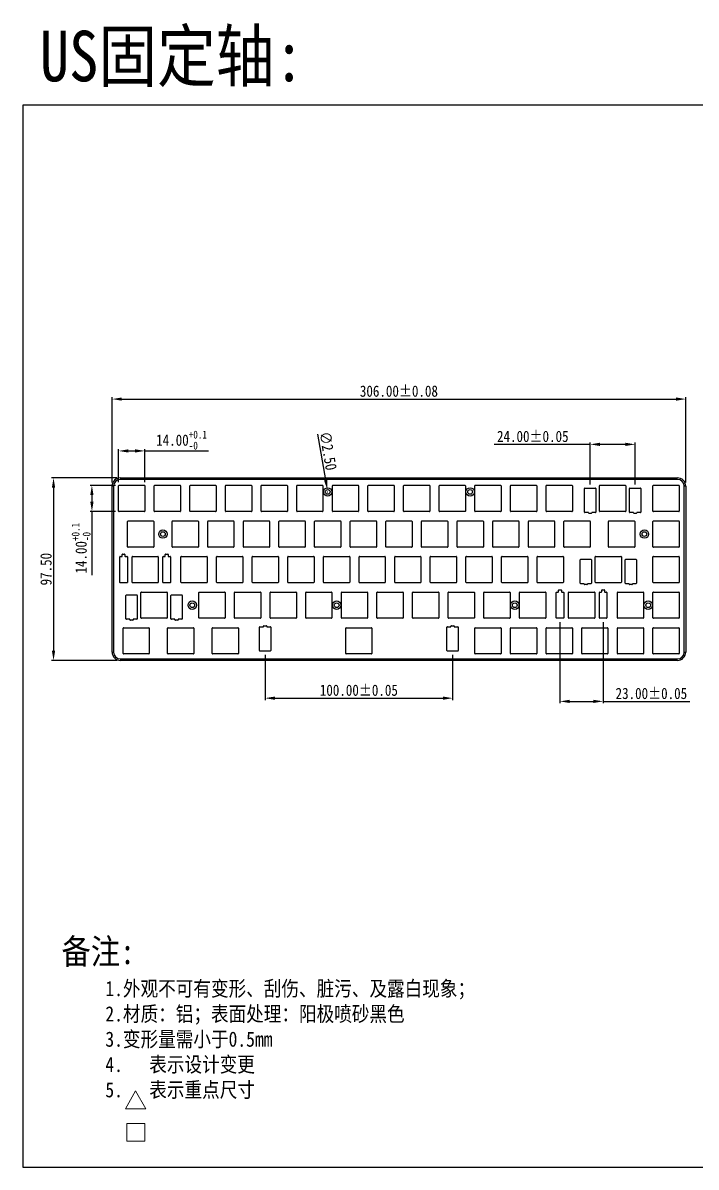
# Model space of a CAD drawing. Header units: millimetres. Extents: x -527 to 275, y 172 to 783.
# Drawn here: x -527 to -168, y 172 to 783 of the extents above; entities that cross this region are included whole.
import ezdxf

# ---------------------------------------------------------------- set-up
doc = ezdxf.new("R2010")
doc.units = ezdxf.units.MM
doc.header["$LTSCALE"] = 16.335
doc.header["$PDMODE"] = 3
doc.header["$PDSIZE"] = 8
doc.layers.get('0').update_dxf_attribs({"linetype": 'CONTINUOUS'})
doc.layers.get('Defpoints').update_dxf_attribs({"linetype": 'CONTINUOUS'})
doc.layers.add('图框', color=7, linetype='CONTINUOUS')
doc.layers.add('文字说明', color=2, linetype='CONTINUOUS', lineweight=13)
doc.layers.add('标注尺寸', color=2, linetype='CONTINUOUS', lineweight=13)
doc.styles.get("Standard").update_dxf_attribs({"font": '', "width": 0.85, "height": 6})
doc.styles.get('Standard').set_extended_font_data('SimSun')
doc.dimstyles.get("Standard").update_dxf_attribs({"dimtxt": 6, "dimasz": 5.2, "dimexe": 1, "dimexo": 2, "dimgap": 1, "dimtad": 1, "dimzin": 1, "dimdsep": 46, "dimtxsty": 'Standard', "dimcen": 0.09, "dimadec": 0, "dimazin": 2, "dimtp": 0.01, "dimtm": 0.01, "dimtfac": 1, "dimtofl": 0, "dimtmove": 0, "dimatfit": 3, "dimfxl": 0, "dimtolj": 1, "dimarcsym": 0})

# ---------------------------------------------------------------- blocks, each defined once
blk = doc.blocks.new('*D33')
at = {"layer": 'Defpoints', "color": 0, "lineweight": 13}
for p in [(-173.83, 582.09), (-479.83, 535.54), (-173.83, 535.54)]:
    blk.add_point(p, dxfattribs=at)
at = {"layer": '标注尺寸', "color": 0, "lineweight": -2}
for p, q in [((-479.83, 537.54), (-479.83, 583.09)), ((-474.63, 582.09), (-179.03, 582.09)), ((-173.83, 537.54), (-173.83, 583.09))]:
    blk.add_line(p, q, dxfattribs=at)
at = {"layer": '标注尺寸', "color": 0, "lineweight": 13}
for points in [[(-474.63, 582.95), (-474.63, 581.22), (-479.83, 582.09)], [(-179.03, 582.95), (-179.03, 581.22), (-173.83, 582.09)]]:
    blk.add_solid(points, dxfattribs=at)
at = {"layer": '标注尺寸', "color": 0, "insert": (-326.83, 586.3), "char_height": 6, "attachment_point": 5}
blk.add_mtext('\\A1;306.00%%P0.08', dxfattribs=at)
blk = doc.blocks.new('*D34')
at = {"layer": 'Defpoints', "color": 0, "lineweight": 13}
for p in [(-475.33, 540.04), (-511.04, 442.54), (-475.33, 442.54)]:
    blk.add_point(p, dxfattribs=at)
at = {"layer": '标注尺寸', "color": 0, "lineweight": -2}
for p, q in [((-477.33, 540.04), (-512.04, 540.04)), ((-511.04, 534.84), (-511.04, 447.74)), ((-477.33, 442.54), (-512.04, 442.54))]:
    blk.add_line(p, q, dxfattribs=at)
at = {"layer": '标注尺寸', "color": 0, "lineweight": 13}
for points in [[(-511.9, 534.84), (-510.17, 534.84), (-511.04, 540.04)], [(-511.9, 447.74), (-510.17, 447.74), (-511.04, 442.54)]]:
    blk.add_solid(points, dxfattribs=at)
at = {"layer": '标注尺寸', "color": 0, "insert": (-515.04, 491.29), "char_height": 6, "attachment_point": 5, "rotation": 90}
blk.add_mtext('\\A1;97.50', dxfattribs=at)
blk = doc.blocks.new('*D35')
at = {"layer": 'Defpoints', "color": 0, "lineweight": 13}
for p in [(-462.33, 554.41), (-476.33, 535.79), (-462.33, 535.79)]:
    blk.add_point(p, dxfattribs=at)
at = {"layer": '标注尺寸', "color": 0, "lineweight": -2}
for p, q in [((-476.33, 537.79), (-476.33, 555.41)), ((-471.13, 554.41), (-467.53, 554.41)), ((-462.33, 537.79), (-462.33, 555.41)), ((-462.33, 554.41), (-428.4, 554.41))]:
    blk.add_line(p, q, dxfattribs=at)
at = {"layer": '标注尺寸', "color": 0, "lineweight": 13}
for points in [[(-471.13, 555.27), (-471.13, 553.54), (-476.33, 554.41)], [(-467.53, 555.27), (-467.53, 553.54), (-462.33, 554.41)]]:
    blk.add_solid(points, dxfattribs=at)
at = {"layer": '标注尺寸', "color": 0, "insert": (-442.76, 560.19), "char_height": 6, "attachment_point": 5}
blk.add_mtext('\\A1;14.00{\\H0.7x;\\S+0.1^ -0;}', dxfattribs=at)
blk = doc.blocks.new('*D36')
at = {"layer": 'Defpoints', "color": 0, "lineweight": 13}
for p in [(-365.04, 533.77), (-364.62, 531.31)]:
    blk.add_point(p, dxfattribs=at)
at = {"layer": '标注尺寸', "color": 0, "lineweight": -2}
for p, q in [((-370.19, 563.43), (-365.93, 538.9)), ((-364.92, 532.54), (-364.74, 532.54)), ((-364.83, 532.45), (-364.83, 532.63))]:
    blk.add_line(p, q, dxfattribs=at)
at = {"layer": '标注尺寸', "color": 0, "lineweight": 13}
blk.add_solid([(-365.08, 539.05), (-366.79, 538.75), (-365.04, 533.77)], dxfattribs=at)
at = {"layer": '标注尺寸', "color": 0, "insert": (-364.56, 554.41), "char_height": 6, "attachment_point": 5, "rotation": 279.84514}
blk.add_mtext('\\A1;∅2.50', dxfattribs=at)
blk = doc.blocks.new('*D37')
at = {"layer": 'Defpoints', "color": 0, "lineweight": 13}
for p in [(-200.83, 557.92), (-224.83, 534.54), (-200.83, 534.54)]:
    blk.add_point(p, dxfattribs=at)
at = {"layer": '标注尺寸', "color": 0, "lineweight": -2}
for p, q in [((-224.83, 557.92), (-275.96, 557.92)), ((-224.83, 536.54), (-224.83, 558.92)), ((-206.03, 557.92), (-219.63, 557.92)), ((-200.83, 536.54), (-200.83, 558.92))]:
    blk.add_line(p, q, dxfattribs=at)
at = {"layer": '标注尺寸', "color": 0, "lineweight": 13}
for points in [[(-219.63, 558.79), (-219.63, 557.06), (-224.83, 557.92)], [(-206.03, 558.79), (-206.03, 557.06), (-200.83, 557.92)]]:
    blk.add_solid(points, dxfattribs=at)
at = {"layer": '标注尺寸', "color": 0, "insert": (-255.43, 562.14), "char_height": 6, "attachment_point": 5}
blk.add_mtext('\\A1;24.00%%P0.05', dxfattribs=at)
blk = doc.blocks.new('*D38')
at = {"layer": 'Defpoints', "color": 0, "lineweight": 13}
for p in [(-398.2, 447.54), (-298.2, 447.54), (-298.2, 422.41)]:
    blk.add_point(p, dxfattribs=at)
at = {"layer": '标注尺寸', "color": 0, "lineweight": -2}
for p, q in [((-398.2, 445.54), (-398.2, 421.41)), ((-298.2, 445.54), (-298.2, 421.41)), ((-393, 422.41), (-303.4, 422.41))]:
    blk.add_line(p, q, dxfattribs=at)
at = {"layer": '标注尺寸', "color": 0, "lineweight": 13}
for points in [[(-393, 423.27), (-393, 421.54), (-398.2, 422.41)], [(-303.4, 423.27), (-303.4, 421.54), (-298.2, 422.41)]]:
    blk.add_solid(points, dxfattribs=at)
at = {"layer": '标注尺寸', "color": 0, "insert": (-348.2, 426.62), "char_height": 6, "attachment_point": 5}
blk.add_mtext('\\A1;100.00%%P0.05', dxfattribs=at)
blk = doc.blocks.new('*D40')
at = {"layer": 'Defpoints', "color": 0, "lineweight": 13}
for p in [(-240.92, 465.04), (-217.92, 465.04), (-217.92, 420.7)]:
    blk.add_point(p, dxfattribs=at)
at = {"layer": '标注尺寸', "color": 0, "lineweight": -2}
for p, q in [((-240.92, 463.04), (-240.92, 419.7)), ((-217.92, 463.04), (-217.92, 419.7)), ((-235.72, 420.7), (-223.12, 420.7)), ((-217.92, 420.7), (-171.65, 420.7))]:
    blk.add_line(p, q, dxfattribs=at)
at = {"layer": '标注尺寸', "color": 0, "lineweight": 13}
for points in [[(-235.72, 421.56), (-235.72, 419.83), (-240.92, 420.7)], [(-223.12, 421.56), (-223.12, 419.83), (-217.92, 420.7)]]:
    blk.add_solid(points, dxfattribs=at)
at = {"layer": '标注尺寸', "color": 0, "insert": (-192.18, 424.91), "char_height": 6, "attachment_point": 5}
blk.add_mtext('\\A1;23.00%%P0.05', dxfattribs=at)
blk = doc.blocks.new('*D41')
at = {"layer": 'Defpoints', "color": 0, "lineweight": 13}
for p in [(-476.08, 536.04), (-490.58, 522.04), (-476.08, 522.04)]:
    blk.add_point(p, dxfattribs=at)
at = {"layer": '标注尺寸', "color": 0, "lineweight": -2}
for p, q in [((-478.08, 536.04), (-491.58, 536.04)), ((-490.58, 530.84), (-490.58, 527.24)), ((-478.08, 522.04), (-491.58, 522.04)), ((-490.58, 522.04), (-490.58, 488.11))]:
    blk.add_line(p, q, dxfattribs=at)
at = {"layer": '标注尺寸', "color": 0, "lineweight": 13}
for points in [[(-491.44, 530.84), (-489.71, 530.84), (-490.58, 536.04)], [(-491.44, 527.24), (-489.71, 527.24), (-490.58, 522.04)]]:
    blk.add_solid(points, dxfattribs=at)
at = {"layer": '标注尺寸', "color": 0, "insert": (-496.36, 502.48), "char_height": 6, "attachment_point": 5, "rotation": 90}
blk.add_mtext('\\A1;14.00{\\H0.7x;\\S+0.1^ -0;}', dxfattribs=at)

msp = doc.modelspace()

# ---------------------------------------------------------------- linework, layer by layer
at = {"color": 7, "linetype": 'Continuous'}
for p, q in [((-475.329, 540.042), (-475.329, 539.242)), ((-475.329, 540.042), (-178.329, 540.042)), ((-178.329, 539.242), (-475.329, 539.242)), ((-178.329, 539.242), (-178.329, 540.042)), ((-479.829, 447.043), (-479.829, 535.542)), ((-479.029, 535.542), (-479.829, 535.542)), ((-479.029, 535.542), (-479.029, 447.042)), ((-476.329, 522.292), (-476.329, 535.792)), ((-476.079, 536.042), (-462.579, 536.042)), ((-462.329, 535.792), (-462.329, 522.292)), ((-457.329, 522.292), (-457.329, 535.792)), ((-457.079, 536.042), (-443.579, 536.042)), ((-443.329, 535.792), (-443.329, 522.292)), ((-438.329, 522.292), (-438.329, 535.792)), ((-438.079, 536.042), (-424.579, 536.042)), ((-424.329, 535.792), (-424.329, 522.292)), ((-419.329, 522.292), (-419.329, 535.792)), ((-419.079, 536.042), (-405.579, 536.042)), ((-405.329, 535.792), (-405.329, 522.292)), ((-400.329, 522.292), (-400.329, 535.792)), ((-400.079, 536.042), (-386.579, 536.042)), ((-386.329, 535.792), (-386.329, 522.292)), ((-381.329, 522.292), (-381.329, 535.792)), ((-381.079, 536.042), (-367.579, 536.042)), ((-367.329, 535.792), (-367.329, 522.292)), ((-362.329, 522.292), (-362.329, 535.792)), ((-362.079, 536.042), (-348.579, 536.042)), ((-348.329, 535.792), (-348.329, 522.292)), ((-343.329, 522.292), (-343.329, 535.792)), ((-343.079, 536.042), (-329.579, 536.042)), ((-329.329, 535.792), (-329.329, 522.292)), ((-324.329, 522.292), (-324.329, 535.792)), ((-324.079, 536.042), (-310.579, 536.042)), ((-310.329, 535.792), (-310.329, 522.292)), ((-305.329, 522.292), (-305.329, 535.792)), ((-305.079, 536.042), (-291.579, 536.042)), ((-291.329, 535.792), (-291.329, 522.292)), ((-286.329, 522.292), (-286.329, 535.792)), ((-286.079, 536.042), (-272.579, 536.042)), ((-272.329, 535.792), (-272.329, 522.292)), ((-267.329, 522.292), (-267.329, 535.792)), ((-267.079, 536.042), (-253.579, 536.042)), ((-253.329, 535.792), (-253.329, 522.292)), ((-248.329, 522.292), (-248.329, 535.792)), ((-248.079, 536.042), (-234.579, 536.042)), ((-234.329, 535.792), (-234.329, 522.292)), ((-227.829, 521.792), (-227.829, 534.292)), ((-227.579, 534.542), (-222.079, 534.542)), ((-221.829, 534.292), (-221.829, 521.792)), ((-219.829, 522.292), (-219.829, 535.792)), ((-219.579, 536.042), (-206.079, 536.042)), ((-205.829, 535.792), (-205.829, 522.292)), ((-203.829, 521.792), (-203.829, 534.292)), ((-203.579, 534.542), (-198.079, 534.542)), ((-197.829, 534.292), (-197.829, 521.792)), ((-191.329, 522.292), (-191.329, 535.792)), ((-191.079, 536.042), (-177.579, 536.042)), ((-177.329, 535.792), (-177.329, 522.292)), ((-173.829, 535.542), (-174.629, 535.542)), ((-174.629, 447.042), (-174.629, 535.542)), ((-173.829, 535.542), (-173.829, 447.043)), ((-462.579, 522.042), (-476.079, 522.042)), ((-443.579, 522.042), (-457.079, 522.042)), ((-424.579, 522.042), (-438.079, 522.042)), ((-405.579, 522.042), (-419.079, 522.042)), ((-386.579, 522.042), (-400.079, 522.042)), ((-367.579, 522.042), (-381.079, 522.042)), ((-348.579, 522.042), (-362.079, 522.042)), ((-329.579, 522.042), (-343.079, 522.042)), ((-310.579, 522.042), (-324.079, 522.042)), ((-291.579, 522.042), (-305.079, 522.042)), ((-272.579, 522.042), (-286.079, 522.042)), ((-253.579, 522.042), (-267.079, 522.042)), ((-234.579, 522.042), (-248.079, 522.042)), ((-225.679, 521.542), (-227.579, 521.542)), ((-225.679, 521.292), (-225.679, 521.542)), ((-224.229, 521.042), (-225.429, 521.042)), ((-222.079, 521.542), (-223.979, 521.542)), ((-223.979, 521.542), (-223.979, 521.292)), ((-206.079, 522.042), (-219.579, 522.042)), ((-201.679, 521.542), (-203.579, 521.542)), ((-201.679, 521.292), (-201.679, 521.542)), ((-200.229, 521.042), (-201.429, 521.042)), ((-198.079, 521.542), (-199.979, 521.542)), ((-199.979, 521.542), (-199.979, 521.292)), ((-177.579, 522.042), (-191.079, 522.042)), ((-471.569, 503.292), (-471.569, 516.792)), ((-471.319, 517.042), (-457.819, 517.042)), ((-457.569, 516.792), (-457.569, 503.292)), ((-447.789, 503.292), (-447.789, 516.792)), ((-447.539, 517.042), (-434.039, 517.042)), ((-433.789, 516.792), (-433.789, 503.292)), ((-428.789, 503.292), (-428.789, 516.792)), ((-428.539, 517.042), (-415.039, 517.042)), ((-414.789, 516.792), (-414.789, 503.292)), ((-409.789, 503.292), (-409.789, 516.792)), ((-409.539, 517.042), (-396.039, 517.042)), ((-395.789, 516.792), (-395.789, 503.292)), ((-390.789, 503.292), (-390.789, 516.792)), ((-390.539, 517.042), (-377.039, 517.042)), ((-376.789, 516.792), (-376.789, 503.292)), ((-371.789, 503.292), (-371.789, 516.792)), ((-371.539, 517.042), (-358.039, 517.042)), ((-357.789, 516.792), (-357.789, 503.292)), ((-352.789, 503.292), (-352.789, 516.792)), ((-352.539, 517.042), (-339.039, 517.042)), ((-338.789, 516.792), (-338.789, 503.292)), ((-333.789, 503.292), (-333.789, 516.792)), ((-333.539, 517.042), (-320.039, 517.042)), ((-319.789, 516.792), (-319.789, 503.292)), ((-314.789, 503.292), (-314.789, 516.792)), ((-314.539, 517.042), (-301.039, 517.042)), ((-300.789, 516.792), (-300.789, 503.292)), ((-295.789, 503.292), (-295.789, 516.792)), ((-295.539, 517.042), (-282.039, 517.042)), ((-281.789, 516.792), (-281.789, 503.292)), ((-276.789, 503.292), (-276.789, 516.792)), ((-276.539, 517.042), (-263.039, 517.042)), ((-262.789, 516.792), (-262.789, 503.292)), ((-257.789, 503.292), (-257.789, 516.792)), ((-257.539, 517.042), (-244.039, 517.042)), ((-243.789, 516.792), (-243.789, 503.292)), ((-238.789, 503.292), (-238.789, 516.792)), ((-238.539, 517.042), (-225.039, 517.042)), ((-224.789, 516.792), (-224.789, 503.292)), ((-215.029, 503.292), (-215.029, 516.792)), ((-214.779, 517.042), (-201.279, 517.042)), ((-201.029, 516.792), (-201.029, 503.292)), ((-191.329, 503.292), (-191.329, 516.792)), ((-191.079, 517.042), (-177.579, 517.042)), ((-177.329, 516.792), (-177.329, 503.292)), ((-457.819, 503.042), (-471.319, 503.042)), ((-434.039, 503.042), (-447.539, 503.042)), ((-415.039, 503.042), (-428.539, 503.042)), ((-396.039, 503.042), (-409.539, 503.042)), ((-377.039, 503.042), (-390.539, 503.042)), ((-358.039, 503.042), (-371.539, 503.042)), ((-339.039, 503.042), (-352.539, 503.042)), ((-320.039, 503.042), (-333.539, 503.042)), ((-301.039, 503.042), (-314.539, 503.042)), ((-282.039, 503.042), (-295.539, 503.042)), ((-263.039, 503.042), (-276.539, 503.042)), ((-244.039, 503.042), (-257.539, 503.042)), ((-225.039, 503.042), (-238.539, 503.042)), ((-201.279, 503.042), (-214.779, 503.042)), ((-177.579, 503.042), (-191.079, 503.042)), ((-475.679, 484.242), (-475.679, 497.842)), ((-475.479, 498.042), (-474.629, 498.042)), ((-474.429, 498.242), (-474.429, 499.092)), ((-474.229, 499.292), (-473.129, 499.292)), ((-472.929, 499.092), (-472.929, 498.242)), ((-472.729, 498.042), (-471.879, 498.042)), ((-471.679, 497.842), (-471.679, 484.242)), ((-469.179, 484.292), (-469.179, 497.792)), ((-468.929, 498.042), (-455.429, 498.042)), ((-455.179, 497.792), (-455.179, 484.292)), ((-452.679, 484.242), (-452.679, 497.842)), ((-452.479, 498.042), (-451.629, 498.042)), ((-451.429, 498.242), (-451.429, 499.092)), ((-451.229, 499.292), (-450.129, 499.292)), ((-449.929, 499.092), (-449.929, 498.242)), ((-449.729, 498.042), (-448.879, 498.042)), ((-448.679, 497.842), (-448.679, 484.242)), ((-443.079, 484.292), (-443.079, 497.792)), ((-442.829, 498.042), (-429.329, 498.042)), ((-429.079, 497.792), (-429.079, 484.292)), ((-424.079, 484.292), (-424.079, 497.792)), ((-423.829, 498.042), (-410.329, 498.042)), ((-410.079, 497.792), (-410.079, 484.292)), ((-405.079, 484.292), (-405.079, 497.792)), ((-404.829, 498.042), (-391.329, 498.042)), ((-391.079, 497.792), (-391.079, 484.292)), ((-386.079, 484.292), (-386.079, 497.792)), ((-385.829, 498.042), (-372.329, 498.042)), ((-372.079, 497.792), (-372.079, 484.292)), ((-367.079, 484.292), (-367.079, 497.792)), ((-366.829, 498.042), (-353.329, 498.042)), ((-353.079, 497.792), (-353.079, 484.292)), ((-348.079, 484.292), (-348.079, 497.792)), ((-347.829, 498.042), (-334.329, 498.042)), ((-334.079, 497.792), (-334.079, 484.292)), ((-329.079, 484.292), (-329.079, 497.792)), ((-328.829, 498.042), (-315.329, 498.042)), ((-315.079, 497.792), (-315.079, 484.292)), ((-310.079, 484.292), (-310.079, 497.792)), ((-309.829, 498.042), (-296.329, 498.042)), ((-296.079, 497.792), (-296.079, 484.292)), ((-291.079, 484.292), (-291.079, 497.792)), ((-290.829, 498.042), (-277.329, 498.042)), ((-277.079, 497.792), (-277.079, 484.292)), ((-272.079, 484.292), (-272.079, 497.792)), ((-271.829, 498.042), (-258.329, 498.042)), ((-258.079, 497.792), (-258.079, 484.292)), ((-253.079, 484.292), (-253.079, 497.792)), ((-252.829, 498.042), (-239.329, 498.042)), ((-239.079, 497.792), (-239.079, 484.292)), ((-230.129, 483.792), (-230.129, 496.292)), ((-229.879, 496.542), (-224.379, 496.542)), ((-224.129, 496.292), (-224.129, 483.792)), ((-222.129, 484.292), (-222.129, 497.792)), ((-221.879, 498.042), (-208.379, 498.042)), ((-208.129, 497.792), (-208.129, 484.292)), ((-206.129, 483.792), (-206.129, 496.292)), ((-205.879, 496.542), (-200.379, 496.542)), ((-200.129, 496.292), (-200.129, 483.792)), ((-191.329, 484.292), (-191.329, 497.792)), ((-191.079, 498.042), (-177.579, 498.042)), ((-177.329, 497.792), (-177.329, 484.292)), ((-471.879, 484.042), (-475.479, 484.042)), ((-455.429, 484.042), (-468.929, 484.042)), ((-448.879, 484.042), (-452.479, 484.042)), ((-429.329, 484.042), (-442.829, 484.042)), ((-410.329, 484.042), (-423.829, 484.042)), ((-391.329, 484.042), (-404.829, 484.042)), ((-372.329, 484.042), (-385.829, 484.042)), ((-353.329, 484.042), (-366.829, 484.042)), ((-334.329, 484.042), (-347.829, 484.042)), ((-315.329, 484.042), (-328.829, 484.042)), ((-296.329, 484.042), (-309.829, 484.042)), ((-277.329, 484.042), (-290.829, 484.042)), ((-258.329, 484.042), (-271.829, 484.042)), ((-239.329, 484.042), (-252.829, 484.042)), ((-227.979, 483.542), (-229.879, 483.542)), ((-227.979, 483.292), (-227.979, 483.542)), ((-226.529, 483.042), (-227.729, 483.042)), ((-224.379, 483.542), (-226.279, 483.542)), ((-226.279, 483.542), (-226.279, 483.292)), ((-208.379, 484.042), (-221.879, 484.042)), ((-203.979, 483.542), (-205.879, 483.542)), ((-203.979, 483.292), (-203.979, 483.542)), ((-202.529, 483.042), (-203.729, 483.042)), ((-200.379, 483.542), (-202.279, 483.542)), ((-202.279, 483.542), (-202.279, 483.292)), ((-177.579, 484.042), (-191.079, 484.042)), ((-472.429, 464.792), (-472.429, 477.292)), ((-472.179, 477.542), (-466.679, 477.542)), ((-466.429, 477.292), (-466.429, 464.792)), ((-464.429, 465.292), (-464.429, 478.792)), ((-464.179, 479.042), (-450.679, 479.042)), ((-450.429, 478.792), (-450.429, 465.292)), ((-448.429, 464.792), (-448.429, 477.292)), ((-448.179, 477.542), (-442.679, 477.542)), ((-442.429, 477.292), (-442.429, 464.792)), ((-433.529, 465.292), (-433.529, 478.792)), ((-433.279, 479.042), (-419.779, 479.042)), ((-419.529, 478.792), (-419.529, 465.292)), ((-414.529, 465.292), (-414.529, 478.792)), ((-414.279, 479.042), (-400.779, 479.042)), ((-400.529, 478.792), (-400.529, 465.292)), ((-395.529, 465.292), (-395.529, 478.792)), ((-395.279, 479.042), (-381.779, 479.042)), ((-381.529, 478.792), (-381.529, 465.292)), ((-376.529, 465.292), (-376.529, 478.792)), ((-376.279, 479.042), (-362.779, 479.042)), ((-362.529, 478.792), (-362.529, 465.292)), ((-357.529, 465.292), (-357.529, 478.792)), ((-357.279, 479.042), (-343.779, 479.042)), ((-343.529, 478.792), (-343.529, 465.292)), ((-338.529, 465.292), (-338.529, 478.792)), ((-338.279, 479.042), (-324.779, 479.042)), ((-324.529, 478.792), (-324.529, 465.292)), ((-319.529, 465.292), (-319.529, 478.792)), ((-319.279, 479.042), (-305.779, 479.042)), ((-305.529, 478.792), (-305.529, 465.292)), ((-300.529, 465.292), (-300.529, 478.792)), ((-300.279, 479.042), (-286.779, 479.042)), ((-286.529, 478.792), (-286.529, 465.292)), ((-281.529, 465.292), (-281.529, 478.792)), ((-281.279, 479.042), (-267.779, 479.042)), ((-267.529, 478.792), (-267.529, 465.292)), ((-262.529, 465.292), (-262.529, 478.792)), ((-262.279, 479.042), (-248.779, 479.042)), ((-248.529, 478.792), (-248.529, 465.292)), ((-242.919, 465.242), (-242.919, 478.842)), ((-242.719, 479.042), (-241.869, 479.042)), ((-241.669, 479.242), (-241.669, 480.092)), ((-241.469, 480.292), (-240.369, 480.292)), ((-240.169, 480.092), (-240.169, 479.242)), ((-239.969, 479.042), (-239.119, 479.042)), ((-238.919, 478.842), (-238.919, 465.242)), ((-236.419, 465.292), (-236.419, 478.792)), ((-236.169, 479.042), (-222.669, 479.042)), ((-222.419, 478.792), (-222.419, 465.292)), ((-219.919, 465.242), (-219.919, 478.842)), ((-219.719, 479.042), (-218.869, 479.042)), ((-218.669, 479.242), (-218.669, 480.092)), ((-218.469, 480.292), (-217.369, 480.292)), ((-217.169, 480.092), (-217.169, 479.242)), ((-216.969, 479.042), (-216.119, 479.042)), ((-215.919, 478.842), (-215.919, 465.242)), ((-210.329, 465.292), (-210.329, 478.792)), ((-210.079, 479.042), (-196.579, 479.042)), ((-196.329, 478.792), (-196.329, 465.292)), ((-191.329, 465.292), (-191.329, 478.792)), ((-191.079, 479.042), (-177.579, 479.042)), ((-177.329, 478.792), (-177.329, 465.292)), ((-470.279, 464.542), (-472.179, 464.542)), ((-470.279, 464.292), (-470.279, 464.542)), ((-468.579, 464.542), (-468.579, 464.292)), ((-466.679, 464.542), (-468.579, 464.542)), ((-450.679, 465.042), (-464.179, 465.042)), ((-446.279, 464.542), (-448.179, 464.542)), ((-446.279, 464.292), (-446.279, 464.542)), ((-444.579, 464.542), (-444.579, 464.292)), ((-442.679, 464.542), (-444.579, 464.542)), ((-419.779, 465.042), (-433.279, 465.042)), ((-400.779, 465.042), (-414.279, 465.042)), ((-381.779, 465.042), (-395.279, 465.042)), ((-362.779, 465.042), (-376.279, 465.042)), ((-343.779, 465.042), (-357.279, 465.042)), ((-324.779, 465.042), (-338.279, 465.042)), ((-305.779, 465.042), (-319.279, 465.042)), ((-286.779, 465.042), (-300.279, 465.042)), ((-267.779, 465.042), (-281.279, 465.042)), ((-248.779, 465.042), (-262.279, 465.042)), ((-239.119, 465.042), (-242.719, 465.042)), ((-222.669, 465.042), (-236.169, 465.042)), ((-216.119, 465.042), (-219.719, 465.042)), ((-196.579, 465.042), (-210.079, 465.042)), ((-177.579, 465.042), (-191.079, 465.042)), ((-473.954, 446.292), (-473.954, 459.792)), ((-473.704, 460.042), (-460.204, 460.042)), ((-468.829, 464.042), (-470.029, 464.042)), ((-459.954, 459.792), (-459.954, 446.292)), ((-450.204, 446.292), (-450.204, 459.792)), ((-449.954, 460.042), (-436.454, 460.042)), ((-444.829, 464.042), (-446.029, 464.042)), ((-436.204, 459.792), (-436.204, 446.292)), ((-426.454, 446.292), (-426.454, 459.792)), ((-426.204, 460.042), (-412.704, 460.042)), ((-412.454, 459.792), (-412.454, 446.292)), ((-401.204, 447.792), (-401.204, 460.292)), ((-400.954, 460.542), (-399.054, 460.542)), ((-399.054, 460.542), (-399.054, 460.792)), ((-398.804, 461.042), (-397.604, 461.042)), ((-397.354, 460.792), (-397.354, 460.542)), ((-397.354, 460.542), (-395.454, 460.542)), ((-395.204, 460.292), (-395.204, 447.792)), ((-355.204, 446.292), (-355.204, 459.792)), ((-354.954, 460.042), (-341.454, 460.042)), ((-341.204, 459.792), (-341.204, 446.292)), ((-301.204, 447.792), (-301.204, 460.292)), ((-300.954, 460.542), (-299.054, 460.542)), ((-299.054, 460.542), (-299.054, 460.792)), ((-298.804, 461.042), (-297.604, 461.042)), ((-297.354, 460.792), (-297.354, 460.542)), ((-297.354, 460.542), (-295.454, 460.542)), ((-295.204, 460.292), (-295.204, 447.792)), ((-286.329, 446.292), (-286.329, 459.792)), ((-286.079, 460.042), (-272.579, 460.042)), ((-272.329, 459.792), (-272.329, 446.292)), ((-267.329, 446.292), (-267.329, 459.792)), ((-267.079, 460.042), (-253.579, 460.042)), ((-253.329, 459.792), (-253.329, 446.292)), ((-248.329, 446.292), (-248.329, 459.792)), ((-248.079, 460.042), (-234.579, 460.042)), ((-234.329, 459.792), (-234.329, 446.292)), ((-229.329, 446.292), (-229.329, 459.792)), ((-229.079, 460.042), (-215.579, 460.042)), ((-215.329, 459.792), (-215.329, 446.292)), ((-210.329, 446.292), (-210.329, 459.792)), ((-210.079, 460.042), (-196.579, 460.042)), ((-196.329, 459.792), (-196.329, 446.292)), ((-191.329, 446.292), (-191.329, 459.792)), ((-191.079, 460.042), (-177.579, 460.042)), ((-177.329, 459.792), (-177.329, 446.292)), ((-479.829, 447.042), (-479.029, 447.042)), ((-460.204, 446.042), (-473.704, 446.042)), ((-436.454, 446.042), (-449.954, 446.042)), ((-412.704, 446.042), (-426.204, 446.042)), ((-395.454, 447.542), (-400.954, 447.542)), ((-341.454, 446.042), (-354.954, 446.042)), ((-295.454, 447.542), (-300.954, 447.542)), ((-272.579, 446.042), (-286.079, 446.042)), ((-253.579, 446.042), (-267.079, 446.042)), ((-234.579, 446.042), (-248.079, 446.042)), ((-215.579, 446.042), (-229.079, 446.042)), ((-196.579, 446.042), (-210.079, 446.042)), ((-177.579, 446.042), (-191.079, 446.042)), ((-174.629, 447.042), (-173.829, 447.042)), ((-475.329, 443.342), (-475.329, 442.542)), ((-475.329, 443.342), (-178.329, 443.342)), ((-178.329, 442.542), (-475.329, 442.542)), ((-178.329, 442.542), (-178.329, 443.342))]:
    msp.add_line(p, q, dxfattribs=at)
for centre, radius in [((-364.829, 532.542), 2.25), ((-364.829, 532.542), 1.25), ((-288.829, 532.542), 2.25), ((-288.829, 532.542), 1.25), ((-452.714, 510.042), 2.25), ((-452.714, 510.042), 1.25), ((-195.902, 510.042), 2.25), ((-195.902, 510.042), 1.25), ((-437.029, 472.042), 2.25), ((-437.029, 472.042), 1.25), ((-360.029, 472.042), 2.25), ((-360.029, 472.042), 1.25), ((-265.029, 472.042), 2.25), ((-265.029, 472.042), 1.25), ((-193.878, 472.042), 2.25), ((-193.878, 472.042), 1.25)]:
    msp.add_circle(centre, radius, dxfattribs=at)
for centre, radius, start, end in [((-475.329, 535.542), 4.5, 90, 180), ((-475.329, 535.542), 3.7, 90, 180), ((-178.329, 535.542), 4.5, 359.995911, 90), ((-178.329, 535.542), 3.7, 0, 90), ((-476.079, 535.792), 0.25, 90, 180), ((-462.579, 535.792), 0.25, 0, 90), ((-457.079, 535.792), 0.25, 90, 180), ((-443.579, 535.792), 0.25, 0, 90), ((-438.079, 535.792), 0.25, 90, 180), ((-424.579, 535.792), 0.25, 0, 90), ((-419.079, 535.792), 0.25, 90, 180), ((-405.579, 535.792), 0.25, 0, 90), ((-400.079, 535.792), 0.25, 90, 180), ((-386.579, 535.792), 0.25, 0, 90), ((-381.079, 535.792), 0.25, 90, 180), ((-367.579, 535.792), 0.25, 0, 90), ((-362.079, 535.792), 0.25, 90, 180), ((-348.579, 535.792), 0.25, 0, 90), ((-343.079, 535.792), 0.25, 90, 180), ((-329.579, 535.792), 0.25, 0, 90), ((-324.079, 535.792), 0.25, 90, 180), ((-310.579, 535.792), 0.25, 0, 90), ((-305.079, 535.792), 0.25, 90, 180), ((-291.579, 535.792), 0.25, 0, 90), ((-286.079, 535.792), 0.25, 90, 180), ((-272.579, 535.792), 0.25, 0, 90), ((-267.079, 535.792), 0.25, 90, 180), ((-253.579, 535.792), 0.25, 0, 90), ((-248.079, 535.792), 0.25, 90, 180), ((-234.579, 535.792), 0.25, 0, 90), ((-227.579, 534.292), 0.25, 90, 180), ((-222.079, 534.292), 0.25, 0, 90), ((-219.579, 535.792), 0.25, 90, 180), ((-206.079, 535.792), 0.25, 0, 90), ((-203.579, 534.292), 0.25, 90, 180), ((-198.079, 534.292), 0.25, 0, 90), ((-191.079, 535.792), 0.25, 90, 180), ((-177.579, 535.792), 0.25, 0, 90), ((-476.079, 522.292), 0.25, 180, 270), ((-462.579, 522.292), 0.25, 270, 0), ((-457.079, 522.292), 0.25, 180, 270), ((-443.579, 522.292), 0.25, 270, 0), ((-438.079, 522.292), 0.25, 180, 270), ((-424.579, 522.292), 0.25, 270, 0), ((-419.079, 522.292), 0.25, 180, 270), ((-405.579, 522.292), 0.25, 270, 0), ((-400.079, 522.292), 0.25, 180, 270), ((-386.579, 522.292), 0.25, 270, 0), ((-381.079, 522.292), 0.25, 180, 270), ((-367.579, 522.292), 0.25, 270, 0), ((-362.079, 522.292), 0.25, 180, 270), ((-348.579, 522.292), 0.25, 270, 0), ((-343.079, 522.292), 0.25, 180, 270), ((-329.579, 522.292), 0.25, 270, 0), ((-324.079, 522.292), 0.25, 180, 270), ((-310.579, 522.292), 0.25, 270, 0), ((-305.079, 522.292), 0.25, 180, 270), ((-291.579, 522.292), 0.25, 270, 0), ((-286.079, 522.292), 0.25, 180, 270), ((-272.579, 522.292), 0.25, 270, 0), ((-267.079, 522.292), 0.25, 180, 270), ((-253.579, 522.292), 0.25, 270, 0), ((-248.079, 522.292), 0.25, 180, 270), ((-234.579, 522.292), 0.25, 270, 0), ((-227.579, 521.792), 0.25, 180, 270), ((-225.429, 521.292), 0.25, 180, 270), ((-224.229, 521.292), 0.25, 270, 0), ((-222.079, 521.792), 0.25, 270, 0), ((-219.579, 522.292), 0.25, 180, 270), ((-206.079, 522.292), 0.25, 270, 0), ((-203.579, 521.792), 0.25, 180, 270), ((-201.429, 521.292), 0.25, 180, 270), ((-200.229, 521.292), 0.25, 270, 0), ((-198.079, 521.792), 0.25, 270, 0), ((-191.079, 522.292), 0.25, 180, 270), ((-177.579, 522.292), 0.25, 270, 0), ((-471.319, 516.792), 0.25, 90, 180), ((-457.819, 516.792), 0.25, 0, 90), ((-447.539, 516.792), 0.25, 90, 180), ((-434.039, 516.792), 0.25, 0, 90), ((-428.539, 516.792), 0.25, 90, 180), ((-415.039, 516.792), 0.25, 0, 90), ((-409.539, 516.792), 0.25, 90, 180), ((-396.039, 516.792), 0.25, 0, 90), ((-390.539, 516.792), 0.25, 90, 180), ((-377.039, 516.792), 0.25, 0, 90), ((-371.539, 516.792), 0.25, 90, 180), ((-358.039, 516.792), 0.25, 0, 90), ((-352.539, 516.792), 0.25, 90, 180), ((-339.039, 516.792), 0.25, 0, 90), ((-333.539, 516.792), 0.25, 90, 180), ((-320.039, 516.792), 0.25, 0, 90), ((-314.539, 516.792), 0.25, 90, 180), ((-301.039, 516.792), 0.25, 0, 90), ((-295.539, 516.792), 0.25, 90, 180), ((-282.039, 516.792), 0.25, 0, 90), ((-276.539, 516.792), 0.25, 90, 180), ((-263.039, 516.792), 0.25, 0, 90), ((-257.539, 516.792), 0.25, 90, 180), ((-244.039, 516.792), 0.25, 0, 90), ((-238.539, 516.792), 0.25, 90, 180), ((-225.039, 516.792), 0.25, 0, 90), ((-214.779, 516.792), 0.25, 90, 180), ((-201.279, 516.792), 0.25, 0, 90), ((-191.079, 516.792), 0.25, 90, 180), ((-177.579, 516.792), 0.25, 0, 90), ((-471.319, 503.292), 0.25, 180, 270), ((-457.819, 503.292), 0.25, 270, 0), ((-447.539, 503.292), 0.25, 180, 270), ((-434.039, 503.292), 0.25, 270, 0), ((-428.539, 503.292), 0.25, 180, 270), ((-415.039, 503.292), 0.25, 270, 0), ((-409.539, 503.292), 0.25, 180, 270), ((-396.039, 503.292), 0.25, 270, 0), ((-390.539, 503.292), 0.25, 180, 270), ((-377.039, 503.292), 0.25, 270, 0), ((-371.539, 503.292), 0.25, 180, 270), ((-358.039, 503.292), 0.25, 270, 0), ((-352.539, 503.292), 0.25, 180, 270), ((-339.039, 503.292), 0.25, 270, 0), ((-333.539, 503.292), 0.25, 180, 270), ((-320.039, 503.292), 0.25, 270, 0), ((-314.539, 503.292), 0.25, 180, 270), ((-301.039, 503.292), 0.25, 270, 0), ((-295.539, 503.292), 0.25, 180, 270), ((-282.039, 503.292), 0.25, 270, 0), ((-276.539, 503.292), 0.25, 180, 270), ((-263.039, 503.292), 0.25, 270, 0), ((-257.539, 503.292), 0.25, 180, 270), ((-244.039, 503.292), 0.25, 270, 0), ((-238.539, 503.292), 0.25, 180, 270), ((-225.039, 503.292), 0.25, 270, 0), ((-214.779, 503.292), 0.25, 180, 270), ((-201.279, 503.292), 0.25, 270, 0), ((-191.079, 503.292), 0.25, 180, 270), ((-177.579, 503.292), 0.25, 270, 0), ((-475.479, 497.842), 0.2, 90, 180), ((-474.629, 498.242), 0.2, 270, 0), ((-474.229, 499.092), 0.2, 90, 180), ((-473.129, 499.092), 0.2, 0, 90), ((-472.729, 498.242), 0.2, 180, 270), ((-471.879, 497.842), 0.2, 0, 90), ((-468.929, 497.792), 0.25, 90, 180), ((-455.429, 497.792), 0.25, 0, 90), ((-452.479, 497.842), 0.2, 90, 180), ((-451.629, 498.242), 0.2, 270, 0), ((-451.229, 499.092), 0.2, 90, 180), ((-450.129, 499.092), 0.2, 0, 90), ((-449.729, 498.242), 0.2, 180, 270), ((-448.879, 497.842), 0.2, 0, 90), ((-442.829, 497.792), 0.25, 90, 180), ((-429.329, 497.792), 0.25, 0, 90), ((-423.829, 497.792), 0.25, 90, 180), ((-410.329, 497.792), 0.25, 0, 90), ((-404.829, 497.792), 0.25, 90, 180), ((-391.329, 497.792), 0.25, 0, 90), ((-385.829, 497.792), 0.25, 90, 180), ((-372.329, 497.792), 0.25, 0, 90), ((-366.829, 497.792), 0.25, 90, 180), ((-353.329, 497.792), 0.25, 0, 90), ((-347.829, 497.792), 0.25, 90, 180), ((-334.329, 497.792), 0.25, 0, 90), ((-328.829, 497.792), 0.25, 90, 180), ((-315.329, 497.792), 0.25, 0, 90), ((-309.829, 497.792), 0.25, 90, 180), ((-296.329, 497.792), 0.25, 0, 90), ((-290.829, 497.792), 0.25, 90, 180), ((-277.329, 497.792), 0.25, 0, 90), ((-271.829, 497.792), 0.25, 90, 180), ((-258.329, 497.792), 0.25, 0, 90), ((-252.829, 497.792), 0.25, 90, 180), ((-239.329, 497.792), 0.25, 0, 90), ((-229.879, 496.292), 0.25, 90, 180), ((-224.379, 496.292), 0.25, 0, 90), ((-221.879, 497.792), 0.25, 90, 180), ((-208.379, 497.792), 0.25, 0, 90), ((-205.879, 496.292), 0.25, 90, 180), ((-200.379, 496.292), 0.25, 0, 90), ((-191.079, 497.792), 0.25, 90, 180), ((-177.579, 497.792), 0.25, 0, 90), ((-475.479, 484.242), 0.2, 180, 270), ((-471.879, 484.242), 0.2, 270, 0), ((-468.929, 484.292), 0.25, 180, 270), ((-455.429, 484.292), 0.25, 270, 0), ((-452.479, 484.242), 0.2, 180, 270), ((-448.879, 484.242), 0.2, 270, 0), ((-442.829, 484.292), 0.25, 180, 270), ((-429.329, 484.292), 0.25, 270, 0), ((-423.829, 484.292), 0.25, 180, 270), ((-410.329, 484.292), 0.25, 270, 0), ((-404.829, 484.292), 0.25, 180, 270), ((-391.329, 484.292), 0.25, 270, 0), ((-385.829, 484.292), 0.25, 180, 270), ((-372.329, 484.292), 0.25, 270, 0), ((-366.829, 484.292), 0.25, 180, 270), ((-353.329, 484.292), 0.25, 270, 0), ((-347.829, 484.292), 0.25, 180, 270), ((-334.329, 484.292), 0.25, 270, 0), ((-328.829, 484.292), 0.25, 180, 270), ((-315.329, 484.292), 0.25, 270, 0), ((-309.829, 484.292), 0.25, 180, 270), ((-296.329, 484.292), 0.25, 270, 0), ((-290.829, 484.292), 0.25, 180, 270), ((-277.329, 484.292), 0.25, 270, 0), ((-271.829, 484.292), 0.25, 180, 270), ((-258.329, 484.292), 0.25, 270, 0), ((-252.829, 484.292), 0.25, 180, 270), ((-239.329, 484.292), 0.25, 270, 0), ((-229.879, 483.792), 0.25, 180, 270), ((-227.729, 483.292), 0.25, 180, 270), ((-226.529, 483.292), 0.25, 270, 0), ((-224.379, 483.792), 0.25, 270, 0), ((-221.879, 484.292), 0.25, 180, 270), ((-208.379, 484.292), 0.25, 270, 0), ((-205.879, 483.792), 0.25, 180, 270), ((-203.729, 483.292), 0.25, 180, 270), ((-202.529, 483.292), 0.25, 270, 0), ((-200.379, 483.792), 0.25, 270, 0), ((-191.079, 484.292), 0.25, 180, 270), ((-177.579, 484.292), 0.25, 270, 0), ((-472.179, 477.292), 0.25, 90, 180), ((-466.679, 477.292), 0.25, 0, 90), ((-464.179, 478.792), 0.25, 90, 180), ((-450.679, 478.792), 0.25, 0, 90), ((-448.179, 477.292), 0.25, 90, 180), ((-442.679, 477.292), 0.25, 0, 90), ((-433.279, 478.792), 0.25, 90, 180), ((-419.779, 478.792), 0.25, 0, 90), ((-414.279, 478.792), 0.25, 90, 180), ((-400.779, 478.792), 0.25, 0, 90), ((-395.279, 478.792), 0.25, 90, 180), ((-381.779, 478.792), 0.25, 0, 90), ((-376.279, 478.792), 0.25, 90, 180), ((-362.779, 478.792), 0.25, 0, 90), ((-357.279, 478.792), 0.25, 90, 180), ((-343.779, 478.792), 0.25, 0, 90), ((-338.279, 478.792), 0.25, 90, 180), ((-324.779, 478.792), 0.25, 0, 90), ((-319.279, 478.792), 0.25, 90, 180), ((-305.779, 478.792), 0.25, 0, 90), ((-300.279, 478.792), 0.25, 90, 180), ((-286.779, 478.792), 0.25, 0, 90), ((-281.279, 478.792), 0.25, 90, 180), ((-267.779, 478.792), 0.25, 0, 90), ((-262.279, 478.792), 0.25, 90, 180), ((-248.779, 478.792), 0.25, 0, 90), ((-242.719, 478.842), 0.2, 90, 180), ((-241.869, 479.242), 0.2, 270, 0), ((-241.469, 480.092), 0.2, 90, 180), ((-240.369, 480.092), 0.2, 0, 90), ((-239.969, 479.242), 0.2, 180, 270), ((-239.119, 478.842), 0.2, 0, 90), ((-236.169, 478.792), 0.25, 90, 180), ((-222.669, 478.792), 0.25, 0, 90), ((-219.719, 478.842), 0.2, 90, 180), ((-218.869, 479.242), 0.2, 270, 0), ((-218.469, 480.092), 0.2, 90, 180), ((-217.369, 480.092), 0.2, 0, 90), ((-216.969, 479.242), 0.2, 180, 270), ((-216.119, 478.842), 0.2, 0, 90), ((-210.079, 478.792), 0.25, 90, 180), ((-196.579, 478.792), 0.25, 0, 90), ((-191.079, 478.792), 0.25, 90, 180), ((-177.579, 478.792), 0.25, 0, 90), ((-472.179, 464.792), 0.25, 180, 270), ((-470.029, 464.292), 0.25, 180, 270), ((-468.829, 464.292), 0.25, 270, 360), ((-466.679, 464.792), 0.25, 270, 0), ((-464.179, 465.292), 0.25, 180, 270), ((-450.679, 465.292), 0.25, 270, 0), ((-448.179, 464.792), 0.25, 180, 270), ((-446.029, 464.292), 0.25, 180, 270), ((-444.829, 464.292), 0.25, 270, 0), ((-442.679, 464.792), 0.25, 270, 0), ((-433.279, 465.292), 0.25, 180, 270), ((-419.779, 465.292), 0.25, 270, 0), ((-414.279, 465.292), 0.25, 180, 270), ((-400.779, 465.292), 0.25, 270, 0), ((-395.279, 465.292), 0.25, 180, 270), ((-381.779, 465.292), 0.25, 270, 0), ((-376.279, 465.292), 0.25, 180, 270), ((-362.779, 465.292), 0.25, 270, 0), ((-357.279, 465.292), 0.25, 180, 270), ((-343.779, 465.292), 0.25, 270, 0), ((-338.279, 465.292), 0.25, 180, 270), ((-324.779, 465.292), 0.25, 270, 0), ((-319.279, 465.292), 0.25, 180, 270), ((-305.779, 465.292), 0.25, 270, 0), ((-300.279, 465.292), 0.25, 180, 270), ((-286.779, 465.292), 0.25, 270, 0), ((-281.279, 465.292), 0.25, 180, 270), ((-267.779, 465.292), 0.25, 270, 0), ((-262.279, 465.292), 0.25, 180, 270), ((-248.779, 465.292), 0.25, 270, 0), ((-242.719, 465.242), 0.2, 180, 270), ((-239.119, 465.242), 0.2, 270, 0), ((-236.169, 465.292), 0.25, 180, 270), ((-222.669, 465.292), 0.25, 270, 0), ((-219.719, 465.242), 0.2, 180, 270), ((-216.119, 465.242), 0.2, 270, 0), ((-210.079, 465.292), 0.25, 180, 270), ((-196.579, 465.292), 0.25, 270, 0), ((-191.079, 465.292), 0.25, 180, 270), ((-177.579, 465.292), 0.25, 270, 0), ((-473.704, 459.792), 0.25, 90, 180), ((-460.204, 459.792), 0.25, 0, 90), ((-449.954, 459.792), 0.25, 90, 180), ((-436.454, 459.792), 0.25, 0, 90), ((-426.204, 459.792), 0.25, 90, 180), ((-412.704, 459.792), 0.25, 0, 90), ((-400.954, 460.292), 0.25, 90, 180), ((-398.804, 460.792), 0.25, 90, 180), ((-397.604, 460.792), 0.25, 0, 90), ((-395.454, 460.292), 0.25, 0, 90), ((-354.954, 459.792), 0.25, 90, 180), ((-341.454, 459.792), 0.25, 0, 90), ((-300.954, 460.292), 0.25, 90, 180), ((-298.804, 460.792), 0.25, 90, 180), ((-297.604, 460.792), 0.25, 0, 90), ((-295.454, 460.292), 0.25, 0, 90), ((-286.079, 459.792), 0.25, 90, 180), ((-272.579, 459.792), 0.25, 0, 90), ((-267.079, 459.792), 0.25, 90, 180), ((-253.579, 459.792), 0.25, 0, 90), ((-248.079, 459.792), 0.25, 90, 180), ((-234.579, 459.792), 0.25, 0, 90), ((-229.079, 459.792), 0.25, 90, 180), ((-215.579, 459.792), 0.25, 0, 90), ((-210.079, 459.792), 0.25, 90, 180), ((-196.579, 459.792), 0.25, 0, 90), ((-191.079, 459.792), 0.25, 90, 180), ((-177.579, 459.792), 0.25, 0, 90), ((-475.329, 447.042), 4.5, 179.995911, 270), ((-475.329, 447.042), 3.7, 180, 270), ((-473.704, 446.292), 0.25, 180, 270), ((-460.204, 446.292), 0.25, 270, 0), ((-449.954, 446.292), 0.25, 180, 270), ((-436.454, 446.292), 0.25, 270, 0), ((-426.204, 446.292), 0.25, 180, 270), ((-412.704, 446.292), 0.25, 270, 0), ((-400.954, 447.792), 0.25, 180, 270), ((-395.454, 447.792), 0.25, 270, 0), ((-354.954, 446.292), 0.25, 180, 270), ((-341.454, 446.292), 0.25, 270, 0), ((-300.954, 447.792), 0.25, 180, 270), ((-295.454, 447.792), 0.25, 270, 0), ((-286.079, 446.292), 0.25, 180, 270), ((-272.579, 446.292), 0.25, 270, 0), ((-267.079, 446.292), 0.25, 180, 270), ((-253.579, 446.292), 0.25, 270, 0), ((-248.079, 446.292), 0.25, 180, 270), ((-234.579, 446.292), 0.25, 270, 0), ((-229.079, 446.292), 0.25, 180, 270), ((-215.579, 446.292), 0.25, 270, 0), ((-210.079, 446.292), 0.25, 180, 270), ((-196.579, 446.292), 0.25, 270, 0), ((-191.079, 446.292), 0.25, 180, 270), ((-178.329, 447.042), 4.5, 270.004039, 0), ((-178.329, 447.042), 3.7, 270, 0), ((-177.579, 446.292), 0.25, 270, 0)]:
    msp.add_arc(centre, radius, start, end, dxfattribs=at)
at = {"layer": '图框'}
msp.add_lwpolyline([(-527.379, 172.041), (274.521, 172.041), (274.521, 739.041), (-527.379, 739.041)], close=True, dxfattribs=at)
at = {"layer": '文字说明', "color": 1}
for p, q in [((-467.297, 212.823), (-472.697, 203.103)), ((-467.297, 212.823), (-461.897, 203.103)), ((-472.697, 203.103), (-461.897, 203.103))]:
    msp.add_line(p, q, dxfattribs=at)
at = {"layer": '文字说明', "color": 3}
msp.add_lwpolyline([(-471.873, 195.408), (-462.423, 195.408), (-462.423, 185.958), (-471.873, 185.958)], close=True, dxfattribs=at)

# ---------------------------------------------------------------- texts
at = {"layer": '文字说明', "insert": (-506.816, 293.923), "char_height": 13.5, "attachment_point": 1}
msp.add_mtext_dynamic_manual_height_columns('备注:\\P   {\\H0.6x;1.外观不可有变形、刮伤、脏污、及露白现象；\\P     2.材质：铝；表面处理：阳极喷砂黑色\\P     3.变形量需小于0.5mm\\P     4.   表示设计变更  \\P     5.   表示重点尺寸\\P     }', width=341.90186, gutter_width=1, heights=[0], dxfattribs=at)
at = {"layer": '标注尺寸', "insert": (-518.348, 778.748), "char_height": 27, "attachment_point": 1}
msp.add_mtext_dynamic_manual_height_columns('US固定轴:', width=182.14122, gutter_width=25, heights=[0], dxfattribs=at)

# ---------------------------------------------------------------- dimensions: what is measured, and where the dimension line sits
at = {"layer": '标注尺寸'}
for base, p1, p2, text, picture, middle in [((-173.829, 582.085), (-479.829, 535.542), (-173.829, 535.542), '<>%%P0.08', '*D33', (-326.829, 586.302)), ((-462.329, 554.407), (-476.329, 535.792), (-462.329, 535.792), '<>{\\H0.7x;\\S+0.1^ -0;}', '*D35', (-442.763, 560.19)), ((-217.919, 420.695), (-240.919, 465.042), (-217.919, 465.042), '<>%%P0.05', '*D40', (-192.183, 424.912)), ((-298.204, 422.408), (-398.204, 447.542), (-298.204, 447.542), '<>%%P0.05', '*D38', (-348.204, 426.624))]:
    dim = msp.add_linear_dim(base=base, p1=p1, p2=p2, text=text, dimstyle='Standard', dxfattribs=at)
    dim.commit()
    dim.dimension.update_dxf_attribs({"geometry": picture, "text_midpoint": middle})
dim = msp.add_diameter_dim_2p(p1=(-364.615, 531.311), p2=(-365.043, 533.774), dimstyle='Standard', dxfattribs=at)
dim.commit()
dim.dimension.update_dxf_attribs({"geometry": '*D36', "text_midpoint": (-364.564, 554.411)})
dim = msp.add_linear_dim(base=(-200.829, 557.923), p1=(-224.829, 534.542), p2=(-200.829, 534.542), text='<>%%P0.05', dimstyle='Standard', dxfattribs=at)
dim.commit()
dim.dimension.update_dxf_attribs({"geometry": '*D37', "text_midpoint": (-255.429, 557.923), "dimtype": 160})
dim = msp.add_linear_dim(base=(-511.036, 442.542), p1=(-475.329, 540.042), p2=(-475.329, 442.542), angle=90, dimstyle='Standard', dxfattribs=at)
dim.commit()
dim.dimension.update_dxf_attribs({"geometry": '*D34', "text_midpoint": (-515.036, 491.292)})
dim = msp.add_linear_dim(base=(-490.577, 522.042), p1=(-476.079, 536.042), p2=(-476.079, 522.042), angle=90, text='<>{\\H0.7x;\\S+0.1^ -0;}', dimstyle='Standard', dxfattribs=at)
dim.commit()
dim.dimension.update_dxf_attribs({"geometry": '*D41', "text_midpoint": (-496.361, 502.476)})

doc.saveas('drawing.dxf')
